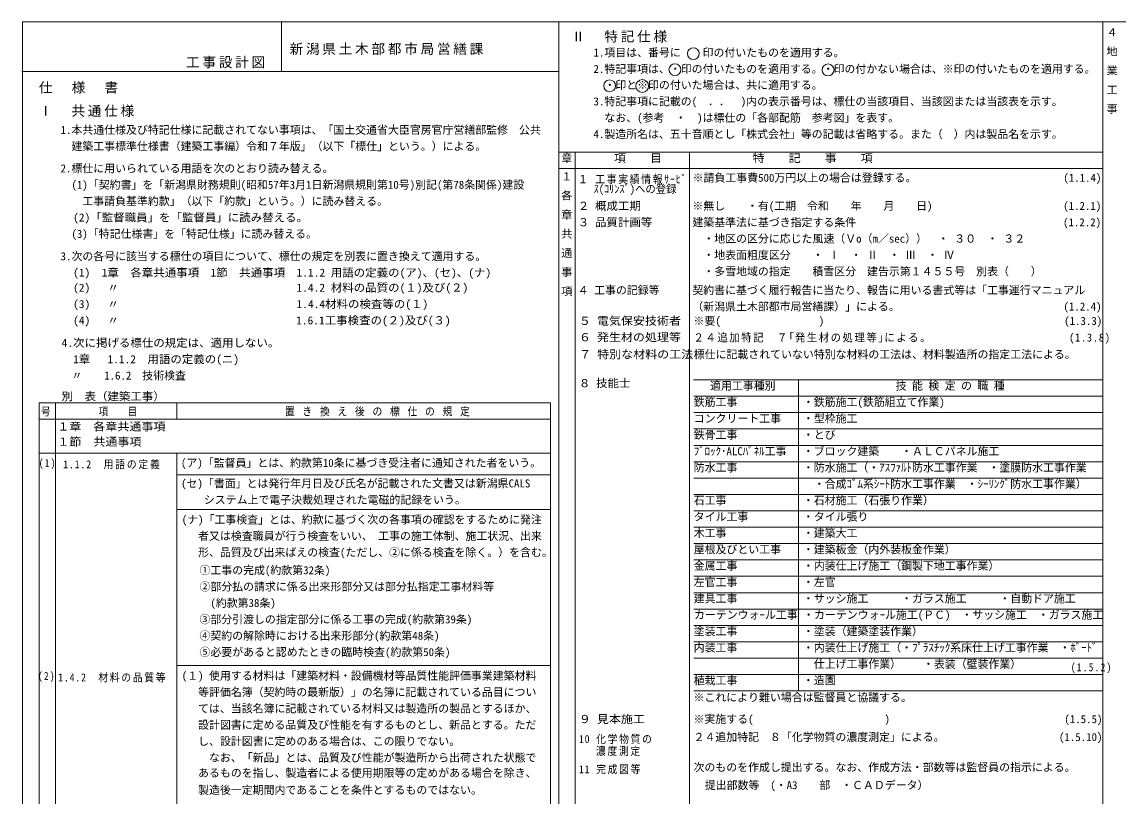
# Model space of a CAD drawing. Units: millimetres on the paper. Extents: x -396 to 396, y -283 to 286.
# Drawn here: x -395.7 to 6, y 2.7 to 286.5 of the extents above; entities that cross this region are included whole.
import ezdxf
from ezdxf.enums import TextEntityAlignment as Align

# ---------------------------------------------------------------- set-up
doc = ezdxf.new("R2010")
doc.units = ezdxf.units.MM
for name, color, linetype, lineweight in [('0-1', 4, 'Continuous', 9), ('0-2_文字', 7, 'Continuous', 9), ('0-F_タイトル', 5, 'Continuous', 9)]:
    doc.layers.add(name, color=color, linetype=linetype, lineweight=lineweight)
doc.styles.add('@ＭＳ ゴシック', font='')
doc.styles.add('ＭＳ ゴシック', font='')
doc.styles.get('@ＭＳ ゴシック').set_extended_font_data('@MS Gothic')
doc.styles.get('ＭＳ ゴシック').set_extended_font_data('MS Gothic')

msp = doc.modelspace()

# ---------------------------------------------------------------- linework, layer by layer
at = {"layer": '0-1'}
for p, q in [((-300.57, 286.452), (-300.57, 268.298)), ((-198.998, 286.452), (-198.998, -261.048)), ((0.423, 286.452), (0.423, -261.048)), ((-395.733, 268.298), (-198.998, 268.298)), ((-198.998, 238.665), (0.423, 238.665)), ((-192.998, 238.665), (-192.998, -261.048)), ((-150.998, 238.665), (-150.998, -261.048)), ((-198.998, 232.665), (0.423, 232.665)), ((-149.577, 155.243), (0.423, 155.243)), ((-111.121, 155.243), (-111.121, 41.243)), ((-149.498, 149.243), (0.423, 149.243)), ((-389.427, 146.839), (-202.004, 146.839)), ((-389.427, -141.591), (-389.427, 146.839)), ((-383.427, -141.591), (-383.427, 146.839)), ((-338.947, 140.839), (-338.947, 146.839)), ((-202.004, 146.839), (-202.004, -141.591)), ((-389.427, 140.839), (-202.004, 140.839)), ((-149.498, 143.243), (0.423, 143.243)), ((-149.498, 137.243), (0.423, 137.243)), ((-149.498, 131.243), (0.423, 131.243)), ((-389.427, 128.324), (-202.004, 128.324)), ((-338.947, -141.591), (-338.947, 128.324)), ((-149.498, 125.243), (0.423, 125.243)), ((-338.947, 120.405), (-202.004, 120.405)), ((-149.498, 119.243), (0.423, 119.243)), ((-149.498, 113.243), (0.423, 113.243)), ((-338.947, 107.758), (-202.004, 107.758)), ((-149.498, 107.243), (0.423, 107.243)), ((-149.498, 101.243), (0.423, 101.243)), ((-149.498, 95.243), (0.423, 95.243)), ((-149.498, 89.243), (0.423, 89.243)), ((-149.498, 83.243), (0.423, 83.243)), ((-149.498, 77.243), (0.423, 77.243)), ((-149.498, 71.243), (0.423, 71.243)), ((-149.498, 65.243), (0.423, 65.243)), ((-149.498, 59.243), (0.423, 59.243)), ((-149.498, 53.243), (0.423, 53.243)), ((-338.947, 50.6), (-202.004, 50.6)), ((-149.498, 47.243), (0.423, 47.243)), ((-149.498, 41.243), (0.423, 41.243))]:
    msp.add_line(p, q, dxfattribs=at)
at = {"layer": '0-2_文字'}
for centre, radius in [((-149.643, 274.839), 2.176), ((-156.4, 268.954), 2.176), ((-100.243, 268.856), 2.176), ((-180.327, 263.026), 2.176), ((-168.386, 262.948), 2.346)]:
    msp.add_circle(centre, radius, dxfattribs=at)
at = {"layer": '0-F_タイトル', "color": 7}
msp.add_line((-395.577, 286.452), (396.422, 286.452), dxfattribs=at)
msp.add_lwpolyline([(396.422, -283.464), (-395.577, -283.464), (-395.577, 286.452)], dxfattribs=at)

# ---------------------------------------------------------------- texts
at = {"layer": '0-2_文字', "style": 'ＭＳ ゴシック'}
for s, p in [('\u3000\u30001.項目は、番号に\u3000\u3000印の付いたものを適用する。\u3000\u3000', (-194.249, 272.869)), ('\u3000\u30002.特記事項は、・印の付いたものを適用する。・印の付かない場合は、※印の付いたものを適用する。', (-194.249, 266.869)), ('\u3000\u3000\u3000・印と※印の付いた場合は、共に適用する。', (-194.249, 260.975)), ('\u3000\u30003.特記事項に記載の(\u3000．．\u3000)内の表示番号は、標仕の当該項目、当該図または当該表を示す。', (-194.249, 254.975)), ('\u3000\u3000\u3000なお、(参考\u3000・\u3000)は標仕の「各部配筋\u3000参考図」を表す。', (-194.249, 248.975)), ('\u3000\u30001.本共通仕様及び特記仕様に記載されてない事項は、「国土交通省大臣官房官庁営繕部監修\u3000公共', (-389.577, 244.532)), ('\u3000\u30004.製造所名は、五十音順とし「株式会社」等の記載は省略する。また（\u3000）内は製品名を示す。', (-194.249, 242.975)), ('\u3000\u3000\u3000建築工事標準仕様書（建築工事編）令和７年版」（以下「標仕」という。）による。', (-389.577, 238.532)), ('\u3000\u30002.標仕に用いられている用語を次のとおり読み替える。', (-389.577, 230.416)), ('※請負工事費500万円以上の場合は登録する。                        \u3000 (1.1.4)', (-149.907, 226.981)), ('\u3000\u3000\u3000(1)「契約書」を「新潟県財務規則(昭和57年3月1日新潟県規則第10号)別記(第78条関係)建設', (-389.577, 224.416)), ('\u3000\u3000\u3000\u3000工事請負基準約款」（以下「約款」という。）に読み替える。', (-389.577, 218.416)), ('※無し\u3000\u3000・有(工期\u3000令和\u3000\u3000年\u3000\u3000月\u3000\u3000日)                      \u3000(1.2.1)', (-149.985, 216.66)), ('建築基準法に基づき指定する条件                              \u3000      (1.2.2)', (-149.985, 210.66)), ('\u3000\u3000\u3000(3)「特記仕様書」を「特記仕様」に読み替える。', (-389.577, 206.416)), ('\u3000・地区の区分に応じた風速（Ｖo（m／sec））\u3000・ ３０\u3000・ ３２', (-149.985, 204.66)), ('\u3000\u30003.次の各号に該当する標仕の項目について、標仕の規定を別表に置き換えて適用する。', (-389.577, 198.199)), ('\u3000・地表面粗度区分\u3000\u3000・ Ⅰ\u3000・ Ⅱ\u3000・ Ⅲ\u3000・ Ⅳ', (-149.985, 198.66)), ('\u3000・多雪地域の指定\u3000\u3000積雪区分\u3000建告示第１４５５号\u3000別表（\u3000\u3000）', (-149.985, 192.66)), ('４ 工事の記録等', (-192.012, 185.768)), ('契約書に基づく履行報告に当たり、報告に用いる書式等は「工事運行マニュアル', (-150.012, 185.768)), ('（新潟県土木部都市局営繕課）」による。\u3000\u3000\u3000\u3000\u3000\u3000\u3000\u3000\u3000\u3000\u3000\u3000\u3000\u3000\u3000(1.2.4)', (-150.012, 179.768)), ('※要(                  )\u3000\u3000\u3000 \u3000 \u3000\u3000\u3000  \u3000\u3000         \u3000\u3000 \u3000\u3000\u3000\u3000(1.3.3)', (-149.577, 174.515)), ('標仕に記載されていない特別な材料の工法は、材料製造所の指定工法による。', (-149.498, 162.247)), ('\u3000\u3000\u3000〃    1.6.2\u3000技術検査\u3000', (-389.577, 154.473)), ('\u3000 適用工事種別\u3000\u3000\u3000\u3000\u3000\u3000\u3000\u3000\u3000\u3000\u3000技 能 検 定 の 職 種', (-149.498, 150.743)), ('鉄筋工事\u3000\u3000\u3000\u3000\u3000\u3000・鉄筋施工(鉄筋組立て作業)', (-149.498, 144.743)), ('コンクリート工事\u3000\u3000・型枠施工', (-149.498, 138.743)), ('鉄骨工事\u3000\u3000\u3000\u3000\u3000\u3000・とび', (-149.498, 132.743)), ('ﾌﾞﾛｯｸ･ALCﾊﾟﾈﾙ工事\u3000 ・ブロック建築\u3000\u3000・ＡＬＣパネル施工', (-149.498, 126.743)), ('(ア)「監督員」とは、約款第10条に基づき受注者に通知された者をいう。', (-337.444, 122.483)), ('防水工事\u3000\u3000\u3000\u3000\u3000\u3000・防水施工（・ｱｽﾌｧﾙﾄ防水工事作業\u3000・塗膜防水工事作業', (-149.498, 120.743)), ('(セ)「書面」とは発行年月日及び氏名が記載された文書又は新潟県CALS', (-337.382, 114.939)), ('\u3000\u3000\u3000\u3000\u3000\u3000\u3000\u3000\u3000\u3000\u3000・合成ｺﾞﾑ系ｼｰﾄ防水工事作業\u3000・ｼｰﾘﾝｸﾞ防水工事作業）', (-149.498, 114.743)), ('システム上で電子決裁処理された電磁的記録をいう。', (-329.05, 108.939)), ('石工事\u3000\u3000\u3000\u3000\u3000\u3000\u3000・石材施工（石張り作業）', (-149.498, 108.743)), ('(ナ) ｢工事検査」とは、約款に基づく次の各事項の確認をするために発注', (-337.155, 101.68)), ('タイル工事\u3000\u3000\u3000\u3000\u3000・タイル張り', (-149.498, 102.743)), ('木工事\u3000\u3000\u3000\u3000\u3000\u3000\u3000・建築大工', (-149.498, 96.743)), ('\u3000 者又は検査職員が行う検査をいい、 工事の施工体制、施工状況、出来', (-337.155, 95.68)), ('\u3000 形、品質及び出来ばえの検査(ただし、②に係る検査を除く。）を含む。', (-337.155, 89.68)), ('屋根及びとい工事\u3000\u3000・建築板金（内外装板金作業）\u3000', (-149.498, 90.743)), ('金属工事\u3000\u3000\u3000\u3000\u3000\u3000・内装仕上げ施工（鋼製下地工事作業）', (-149.498, 84.743)), ('\u3000\u3000①工事の完成(約款第32条)', (-338.667, 83.12)), ('\u3000\u3000②部分払の請求に係る出来形部分又は部分払指定工事材料等', (-338.667, 77.12)), ('左官工事\u3000\u3000\u3000\u3000\u3000\u3000・左官', (-149.498, 78.743)), ('建具工事\u3000\u3000\u3000\u3000\u3000\u3000・サッシ施工\u3000\u3000\u3000・ガラス施工\u3000\u3000\u3000・自動ドア施工', (-149.498, 72.743)), ('\u3000\u3000\u3000(約款第38条)', (-338.667, 71.12)), ('\u3000\u3000③部分引渡しの指定部分に係る工事の完成(約款第39条)', (-338.667, 65.12)), ('カーテンウォｰル工事 ・カーテンウォｰル施工(ＰＣ)\u3000・サッシ施工\u3000・ガラス施工', (-149.394, 66.77)), ('塗装工事\u3000\u3000\u3000\u3000\u3000\u3000・塗装（建築塗装作業）', (-149.498, 60.743)), ('\u3000\u3000④契約の解除時における出来形部分(約款第48条)', (-338.667, 59.12)), ('\u3000\u3000⑤必要があると認めたときの臨時検査(約款第50条)', (-338.667, 53.12)), ('内装工事\u3000\u3000\u3000\u3000\u3000\u3000・内装仕上げ施工（・ﾌﾟﾗｽﾁｯｸ系床仕上げ工事作業\u3000・ﾎﾞｰﾄﾞ ', (-149.498, 54.743)), ('\u3000\u3000\u3000\u3000\u3000\u3000\u3000\u3000\u3000\u3000\u3000仕上げ工事作業）\u3000\u3000・表装（壁装作業）\u3000\u3000 ', (-149.498, 48.743)), ('(１) 使用する材料は「建築材料・設備機材等品質性能評価事業建築材料', (-337.155, 44.438)), ('植栽工事\u3000\u3000\u3000\u3000\u3000\u3000・造園', (-149.498, 42.743)), ('   等評価名簿（契約時の最新版）」の名簿に記載されている品目につい', (-337.155, 38.438)), ('※これにより難い場合は監督員と協議する。', (-149.577, 36.515)), ('   ては、当該名簿に記載されている材料又は製造所の製品とするほか、', (-337.155, 32.438)), ('※実施する(\u3000\u3000\u3000\u3000\u3000\u3000\u3000\u3000\u3000\u3000\u3000\u3000)                \u3000\u3000\u3000\u3000\u3000\u3000\u3000  (1.5.5)', (-149.577, 28.544)), ('   設計図書に定める品質及び性能を有するものとし、新品とする。ただ', (-337.155, 26.438)), ('   し、設計図書に定めのある場合は、この限りでない。', (-337.136, 20.438)), ('２４追加特記\u3000８「化学物質の濃度測定」による。          \u3000         (1.5.10)', (-149.577, 21.977)), ('   \u3000なお、「新品」とは、品質及び性能が製造所から出荷された状態で', (-337.155, 14.438)), ('   あるものを指し、製造者による使用期限等の定めがある場合を除き、', (-337.155, 8.832)), ('次のものを作成し提出する。なお、作成方法・部数等は監督員の指示による。', (-149.577, 10.901)), ('\u3000提出部数等\u3000(・A3\u3000\u3000部\u3000・ＣＡＤデータ）', (-149.457, 4.349)), ('   製造後一定期間内であることを条件とするものではない。', (-337.155, 2.562))]:
    msp.add_text(s, height=2.933, dxfattribs=at).set_placement(p, align=Align.BOTTOM_LEFT)
for s, width, p in [('章', 0.95, (-197.907, 234.165)), ('\u3000\u3000\u3000項\u3000\u3000目', 1.1, (-191.907, 234.165)), ('\u3000\u3000\u3000\u3000\u3000特\u3000\u3000記\u3000\u3000事\u3000\u3000項', 1.1, (-149.907, 234.165)), (' \u3000ｽ(ｺﾘﾝｽﾞ)への登録', 0.95, (-191.907, 222.879)), ('２ 概成工期', 1.05, (-191.985, 216.66)), ('\u3000\u3000\u3000(2)「監督職員」を「監督員」に読み替える。', 1.05, (-389.577, 212.416)), ('３ 品質計画等', 1.05, (-191.985, 210.66)), ('\u3000\u3000\u3000(1)\u30001章\u3000各章共通事項\u30001節\u3000共通事項\u30001.1.2 用語の定義の(ア)、(セ)、(ナ)', 1.05, (-389.577, 192.199)), ('\u3000\u3000\u3000(2) \u3000〃\u3000\u3000\u3000\u3000\u3000\u3000\u3000\u3000\u3000\u3000\u3000\u3000\u3000\u3000\u3000 1.4.2 材料の品質の(１)及び(２)', 1.05, (-389.577, 186.687)), ('\u3000\u3000\u3000(3)\u3000 〃\u3000\u3000\u3000\u3000\u3000\u3000\u3000\u3000\u3000\u3000\u3000\u3000\u3000\u3000\u3000 1.4.4材料の検査等の(１)', 1.05, (-389.577, 180.687)), ('\u3000\u3000\u3000(4)\u3000 〃\u3000                             1.6.1工事検査の(２)及び(３)', 1.05, (-389.577, 174.687)), ('５ 電気保安技術者', 1.1, (-191.577, 174.515)), ('６ 発生材の処理等', 1.1, (-191.577, 168.515)), ('\u3000\u30004.次に掲げる標仕の規定は、適用しない。', 1.05, (-389.577, 166.473)), ('７ 特別な材料の工法', 1.1, (-191.498, 162.247)), ('\u3000\u3000\u30001章   1.1.2\u3000用語の定義の(ニ)\u3000', 1.05, (-389.577, 160.473)), ('８ 技能士', 1.05, (-191.577, 151.685)), ('\u3000\u3000別\u3000表（建築工事）', 1.05, (-389.582, 146.839)), ('１章\u3000各章共通事項', 1.1, (-382.746, 135.778)), ('１節\u3000共通事項', 1.1, (-382.746, 130.206)), ('９ 見本施工', 1.1, (-191.577, 28.544))]:
    msp.add_text(s, height=2.933, dxfattribs=dict(at, width=width)).set_placement(p, align=Align.BOTTOM_LEFT)
at = {"layer": '0-2_文字', "attachment_point": 7, "style": 'ＭＳ ゴシック'}
for s, insert, char_height in [('\\T1.2;Ⅱ\u3000特記仕様', (-194.249, 278.869), 3.666), ('\\T1.2;新潟県土木部都市局営繕課', (-297.631, 274.316), 3.666), ('\\T1.2;\u3000\u3000\u3000\u3000\u3000\u3000\u3000\u3000\u3000工事設計図', (-389.577, 269.452), 3.666), ('\\T1.2;仕\u3000様\u3000書', (-389.501, 260.178), 3.666), ('\\T1.2;Ⅰ\u3000共通仕様', (-389.577, 251.62), 3.666), ('\\T1.17;\\W0.9;１\\~工事実績情報ｻｰﾋﾞ', (-191.907, 226.981), 2.933), ('\\T1.15;\\W0.95;２４追加特記\u3000７｢発生材の処理等｣による。\u3000\u3000\u3000\u3000\u3000\u3000\u3000\u3000\u3000\u3000\u3000\\~(1.3.8)', (-149.577, 168.515), 2.933), ('\\T1.24;\\W0.85;号\\~\\~\\~\\~\\~\\~\\~\\~項\\~\\~\\~目', (-388.746, 141.862), 2.933), ('\\T1.19;\\W0.9;\u3000\u3000\u3000\u3000\\~\\~\\~\\~\\~\\~置\\~き\\~換\\~え\\~後\\~の\\~標\\~仕\\~の\\~規\\~定', (-329.318, 141.862), 2.933), ('\\T1.29;\\W0.85;(1)', (-389.554, 122.509), 2.933), ('\\T1.18;\\W0.9;\\~1.1.2\u3000用語の定義', (-382.746, 122.483), 2.933), ('\\T1.29;\\W0.85;(2)', (-389.845, 44.459), 2.933), ('\\T1.29;\\W0.85;\u3000\u3000\u3000\\~\\~\\~\\~\\~\\~\\~\\~\\~\\~\\~\\~\\~\\~\\~\\~\\~\\~\\~\\~\\~\\~\\~\\~\\~\\~\\~\\~\\~\\~\\~\\~\\~\\~\\~\\~\\~\\~\\~\\~\\~\\~\\~\\~\\~\\~\\~\\~\\~\\~\\~\\~\\~\\~\\~\\~\\~(1.5.2)', (-149.498, 47.649), 2.933), ('\\T1.17;\\W0.9;1.4.2\u3000材料の品質等', (-382.451, 44.358), 2.933), ('\\T1.17;\\W0.9;10\\~化学物質の', (-191.577, 21.782), 2.933), ('\\T1.17;\\W0.9;\\~\\~\\~濃度測定', (-191.649, 17.373), 2.933), ('\\T1.17;\\W0.9;11\\~完成図等', (-191.577, 10.675), 2.933)]:
    msp.add_mtext(s, dxfattribs=dict(at, insert=insert, char_height=char_height))
at = {"layer": '0-2_文字', "char_height": 2.933, "attachment_point": 7, "rotation": 270, "style": '@ＭＳ ゴシック'}
for s, insert in [('\\T1.17;４\\~地\\~業\\~工\\~事', (1.923, 284.733)), ('\\T1.17;１\\~各\\~章\\~共\\~通\\~事\\~項', (-197.957, 231.895))]:
    msp.add_mtext(s, dxfattribs=dict(at, insert=insert))

doc.saveas('drawing.dxf')
